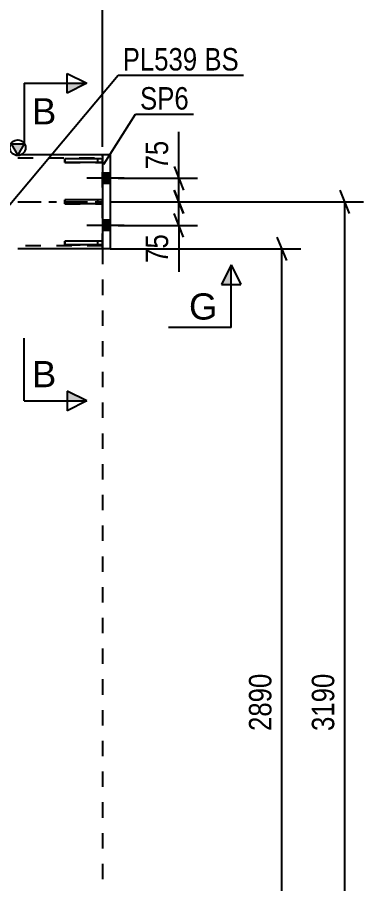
# Model space of a CAD drawing. Header units: millimetres. Extents: x -89 to 752, y -432 to 162.
# Drawn here: x 587.7 to 631.8, y -86.9 to 23.5 of the extents above; entities that cross this region are included whole.
import ezdxf

# ---------------------------------------------------------------- set-up
doc = ezdxf.new("R2010")
doc.units = ezdxf.units.MM
doc.linetypes.add('DXK_LINE_DOT2', pattern=[3.9198, 1.9599, -1.9599])
doc.linetypes.add('DXK_LINE_DOT3', pattern=[5.9187, 2.979, -0.9799, 0.9799, -0.9799])
doc.styles.add('Arial', font='ARIAL.TTF', dxfattribs={"height": 0.2})
doc.styles.add('Arial Narrow', font='ARIALN.TTF', dxfattribs={"height": 0.2})

# ---------------------------------------------------------------- blocks, each defined once
blk = doc.blocks.new('Part-761544115-1865 - 1657')
at = {"color": 7, "linetype": 'DXK_LINE_DOT2'}
for p, q in [((598.54, -5.02), (593.74, -5.02)), ((593.74, -5.02), (593.74, -5.5)), ((593.74, -5.5), (598.54, -5.5)), ((597.94, -5.5), (597.94, -5.02)), ((598.54, -5.5), (598.54, -5.02))]:
    blk.add_line(p, q, dxfattribs=at)
blk = doc.blocks.new('Part-761544115-1838 - 1657')
at = {"linetype": 'Continuous'}
blk.add_hatch(color=2, dxfattribs=at).paths.add_polyline_path([(587.74, 6), (586.94, 7.4), (588.54, 7.4)])
at = {"color": 2, "linetype": 'Continuous'}
for p, q in [((587.74, 6), (586.94, 7.4)), ((586.94, 7.4), (588.54, 7.4)), ((588.54, 7.4), (587.74, 6)), ((598.54, 6), (587.74, 6)), ((598.54, -6), (587.74, -6))]:
    blk.add_line(p, q, dxfattribs=at)
at = {"color": 7, "linetype": 'DXK_LINE_DOT2'}
for p, q in [((587.74, 5.6), (598.54, 5.6)), ((598.54, -6), (598.54, 6)), ((598.54, -5.6), (587.74, -5.6)), ((598.54, -6), (587.74, -6))]:
    blk.add_line(p, q, dxfattribs=at)
at = {"color": 7, "linetype": 'DXK_LINE_DOT3'}
blk.add_line((587.74, 0), (598.54, 0), dxfattribs=at)
at = {"color": 2, "linetype": 'Continuous'}
blk.add_circle((587.74, 6.9), 1, dxfattribs=at)
blk = doc.blocks.new('Part-761544115-1870 - 1657')
at = {"color": 2, "linetype": 'Continuous'}
for p, q in [((593.74, -5.5), (593.74, -5.02)), ((598.54, -5.02), (593.74, -5.02)), ((598.54, -5.5), (593.74, -5.5)), ((598.54, -5.5), (598.54, -5.02))]:
    blk.add_line(p, q, dxfattribs=at)
at = {"color": 7, "linetype": 'DXK_LINE_DOT2'}
for p, q in [((597.94, -5.5), (597.94, -5.02)), ((598.54, -5.02), (598.54, -5.02)), ((598.54, -5.02), (598.54, -5.02)), ((598.54, -5.5), (598.54, -5.5)), ((598.54, -5.5), (598.54, -5.5))]:
    blk.add_line(p, q, dxfattribs=at)
blk = doc.blocks.new('Bolt-761544115-1822 - 1657')
at = {"linetype": 'Continuous'}
for points in [[(598.54, 3.66), (598.54, 2.34), (599.54, 2.34), (599.54, 3.66)], [(598.54, 3.66), (598.54, 2.34), (599.54, 2.34), (599.54, 3.66)], [(598.54, -2.34), (598.54, -3.66), (599.54, -3.66), (599.54, -2.34)], [(598.54, -2.34), (598.54, -3.66), (599.54, -3.66), (599.54, -2.34)]]:
    blk.add_hatch(color=1, dxfattribs=at).paths.add_polyline_path(points)
at = {"color": 1, "linetype": 'Continuous'}
for p, q in [((599.54, 3.66), (598.54, 3.66)), ((599.54, 3.66), (598.54, 3.66)), ((601.3, 3), (596.54, 3)), ((601.3, 3), (596.54, 3)), ((599.54, 2.34), (598.54, 2.34)), ((599.54, 2.34), (598.54, 2.34)), ((601.3, -3), (596.54, -3)), ((601.3, -3), (596.54, -3)), ((599.54, -2.34), (598.54, -2.34)), ((599.54, -2.34), (598.54, -2.34)), ((599.54, -3.66), (598.54, -3.66)), ((599.54, -3.66), (598.54, -3.66))]:
    blk.add_line(p, q, dxfattribs=at)
blk = doc.blocks.new('Part-761544115-1866 - 1657')
at = {"color": 7, "linetype": 'DXK_LINE_DOT2'}
for p, q in [((598.54, 5.5), (593.74, 5.5)), ((593.74, 5.5), (593.74, 5.02)), ((593.74, 5.02), (598.54, 5.02)), ((597.94, 5.02), (597.94, 5.5)), ((598.54, 5.02), (598.54, 5.5))]:
    blk.add_line(p, q, dxfattribs=at)
blk = doc.blocks.new('Part-761544115-1867 - 1657')
at = {"color": 7, "linetype": 'DXK_LINE_DOT2'}
for p, q in [((598.54, 0.24), (593.74, 0.24)), ((593.74, 0.24), (593.74, -0.24)), ((597.94, -0.24), (597.94, 0.24)), ((598.54, -0.24), (598.54, 0.24)), ((593.74, -0.24), (598.54, -0.24))]:
    blk.add_line(p, q, dxfattribs=at)
blk = doc.blocks.new('Part-761544115-1873 - 1657')
at = {"color": 2, "linetype": 'Continuous'}
for p, q in [((593.74, 5.02), (593.74, 5.5)), ((598.54, 5.5), (593.74, 5.5)), ((598.54, 5.02), (593.74, 5.02)), ((598.54, 5.5), (598.54, 5.02))]:
    blk.add_line(p, q, dxfattribs=at)
at = {"color": 7, "linetype": 'DXK_LINE_DOT2'}
for p, q in [((597.94, 5.02), (597.94, 5.5)), ((598.54, 5.5), (598.54, 5.5)), ((598.54, 5.5), (598.54, 5.5)), ((598.54, 5.02), (598.54, 5.02)), ((598.54, 5.02), (598.54, 5.02))]:
    blk.add_line(p, q, dxfattribs=at)
blk = doc.blocks.new('Part-761544115-1874 - 1657')
at = {"color": 2, "linetype": 'Continuous'}
for p, q in [((593.74, -0.24), (593.74, 0.24)), ((598.54, 0.24), (593.74, 0.24)), ((598.54, 0.24), (598.54, -0.24)), ((598.54, -0.24), (593.74, -0.24))]:
    blk.add_line(p, q, dxfattribs=at)
at = {"color": 7, "linetype": 'DXK_LINE_DOT2'}
for p, q in [((597.94, -0.24), (597.94, 0.24)), ((598.54, 0.24), (598.54, 0.24)), ((598.54, 0.24), (598.54, 0.24)), ((598.54, -0.24), (598.54, -0.24)), ((598.54, -0.24), (598.54, -0.24))]:
    blk.add_line(p, q, dxfattribs=at)
blk = doc.blocks.new('Part-761544115-1943 - 1657')
at = {"color": 2, "linetype": 'Continuous'}
for p, q in [((599.54, 6), (598.54, 6)), ((598.54, 6), (598.54, -6)), ((599.54, 6), (599.54, -6)), ((599.54, -6), (598.54, -6))]:
    blk.add_line(p, q, dxfattribs=at)
blk = doc.blocks.new('Line-761544115-3421 - 1657')
at = {"color": 1, "linetype": 'DXK_LINE_DOT2'}
blk.add_line((598.54, -6), (598.54, -116.8), dxfattribs=at)
blk = doc.blocks.new('StraightDimension-761544115-2559 - 1657')
at = {"color": 7, "linetype": 'Continuous'}
for p, q in [((630.03, -1.5), (628.83, 1.5)), ((600.54, 0), (631.83, 0)), ((629.43, -127.6), (629.43, 0)), ((628.83, -126.1), (630.03, -129.1)), ((600.54, -127.6), (631.83, -127.6))]:
    blk.add_line(p, q, dxfattribs=at)
at = {"color": 0}
blk.add_wipeout([(628.68, -59.54), (624.48, -59.54), (624.48, -68.06), (628.68, -68.06)], dxfattribs=at)
at = {"color": 3, "style": 'Arial Narrow'}
blk.add_text('3190', height=2.863, rotation=90.0002, dxfattribs=at).set_placement((628.08, -67.46))
blk = doc.blocks.new('StraightDimension-761544115-3172 - 1657')
at = {"color": 7, "linetype": 'Continuous'}
for p, q in [((608.26, 3), (608.26, 8.91)), ((608.26, 3), (608.26, 8.91)), ((607.66, 4.5), (608.86, 1.5)), ((600.54, 3), (610.66, 3)), ((608.26, 0), (608.26, 3)), ((608.86, -1.5), (607.66, 1.5)), ((599.54, 0), (610.66, 0))]:
    blk.add_line(p, q, dxfattribs=at)
at = {"color": 0}
blk.add_wipeout([(607.51, 8.38), (603.31, 8.38), (603.31, 3.52), (607.51, 3.52)], dxfattribs=at)
at = {"color": 3, "style": 'Arial Narrow'}
blk.add_text('75', height=2.863, rotation=90.0002, dxfattribs=at).set_placement((606.91, 4.13))
blk = doc.blocks.new('StraightDimension-761544115-3185 - 1657')
at = {"color": 7, "linetype": 'Continuous'}
for p, q in [((607.66, 1.5), (608.86, -1.5)), ((599.54, 0), (610.66, 0)), ((608.26, -3), (608.26, 0)), ((608.86, -4.5), (607.66, -1.5)), ((600.54, -3), (610.66, -3)), ((608.26, -3), (608.26, -8.91)), ((608.26, -3), (608.26, -8.91))]:
    blk.add_line(p, q, dxfattribs=at)
at = {"color": 0}
blk.add_wipeout([(607.51, -3.53), (603.31, -3.53), (603.31, -8.38), (607.51, -8.38)], dxfattribs=at)
at = {"color": 3, "style": 'Arial Narrow'}
blk.add_text('75', height=2.863, rotation=90.0002, dxfattribs=at).set_placement((606.91, -7.78))
blk = doc.blocks.new('StraightDimension-761544115-3292 - 1657')
at = {"color": 7, "linetype": 'Continuous'}
for p, q in [((622.02, -7.5), (620.82, -4.5)), ((599.54, -6), (623.82, -6)), ((621.42, -121.6), (621.42, -6)), ((620.82, -120.1), (622.02, -123.1)), ((599.54, -121.6), (623.82, -121.6))]:
    blk.add_line(p, q, dxfattribs=at)
at = {"color": 0}
blk.add_wipeout([(620.67, -59.54), (616.47, -59.54), (616.47, -68.06), (620.67, -68.06)], dxfattribs=at)
at = {"color": 3, "style": 'Arial Narrow'}
blk.add_text('2890', height=2.863, rotation=90.0002, dxfattribs=at).set_placement((620.07, -67.46))
blk = doc.blocks.new('StraightDimension-761544115-9076 - 1657')
at = {"color": 7, "linetype": 'Continuous'}
for p, q in [((576.36, -5), (576.36, 42.56)), ((598.54, 7), (598.54, 38.06)), ((577.86, 28.22), (574.86, 27.02)), ((576.36, 27.62), (598.54, 27.62)), ((597.04, 27.02), (600.04, 28.22))]:
    blk.add_line(p, q, dxfattribs=at)
at = {"color": 0}
blk.add_wipeout([(591.71, 28.37), (591.71, 32.57), (583.19, 32.57), (583.19, 28.37)], dxfattribs=at)
at = {"color": 3, "style": 'Arial Narrow'}
blk.add_text('2291', height=2.863, dxfattribs=at).set_placement((583.79, 28.97))
at = {"color": 0, "linetype": 'Continuous'}
blk.add_wipeout([(597.94, 38.66), (593.74, 38.66), (593.74, 28.32), (597.94, 28.32)], dxfattribs=at)
at = {"color": 3, "linetype": 'Continuous', "style": 'Arial Narrow'}
blk.add_text('16700', height=2.863, rotation=90.0002, dxfattribs=at).set_placement((597.34, 28.92))
blk = doc.blocks.new('Mark-761544115-1939 - 1657')
at = {"color": 30, "linetype": 'Continuous'}
for p, q in [((598.73, 4.8), (602.73, 11.16)), ((602.73, 11.16), (610.14, 11.16))]:
    blk.add_line(p, q, dxfattribs=at)
at = {"color": 0}
blk.add_wipeout([(609.54, 11.76), (609.54, 14.76), (603.33, 14.76), (603.33, 11.76)], dxfattribs=at)
blk.add_wipeout([(609.54, 11.76), (609.54, 14.76), (603.33, 14.76), (603.33, 11.76)], dxfattribs=at)
at = {"color": 3, "style": 'Arial Narrow'}
blk.add_text('SP6', height=2.863, dxfattribs=at).set_placement((603.33, 11.76))
blk = doc.blocks.new('SectionMark-761544115-3368 - 1657')
at = {"linetype": 'Continuous'}
blk.add_hatch(color=6, dxfattribs=at).paths.add_polyline_path([(614.94, -10.52), (613.69, -10.52), (614.94, -8.02)])
at = {"color": 6, "linetype": 'Continuous'}
for p, q in [((614.94, -8.02), (613.69, -10.52)), ((614.94, -16.02), (614.94, -8.02)), ((614.94, -8.02), (616.19, -10.52)), ((613.69, -10.52), (616.19, -10.52)), ((614.94, -16.02), (606.94, -16.01))]:
    blk.add_line(p, q, dxfattribs=at)
at = {"color": 0, "linetype": 'Continuous'}
blk.add_wipeout([(613.19, -15.02), (613.19, -11.52), (609.56, -11.51), (609.56, -15.01)], dxfattribs=at)
at = {"color": 3, "linetype": 'Continuous', "style": 'Arial'}
blk.add_text('G', height=3.34, rotation=-0.063, dxfattribs=at).set_placement((609.56, -15.01))
blk = doc.blocks.new('SectionMark-761544115-3364 - 1657')
at = {"linetype": 'Continuous'}
for points in [[(594.04, 13.87), (594.04, 15.12), (596.54, 15.12)], [(594.04, -25.39), (594.04, -24.14), (596.54, -25.39)]]:
    blk.add_hatch(color=6, dxfattribs=at).paths.add_polyline_path(points)
at = {"color": 6, "linetype": 'Continuous'}
for p, q in [((594.04, 13.87), (594.04, 16.37)), ((594.04, 16.37), (596.54, 15.12)), ((588.54, 15.12), (588.54, 7.12)), ((588.54, 15.12), (596.54, 15.12)), ((596.54, 15.12), (594.04, 13.87)), ((588.54, -25.39), (588.54, -17.39)), ((596.54, -25.39), (594.04, -24.14)), ((594.04, -24.14), (594.04, -26.64)), ((588.54, -25.39), (596.54, -25.39)), ((596.54, -25.39), (594.04, -26.64))]:
    blk.add_line(p, q, dxfattribs=at)
at = {"color": 0, "linetype": 'Continuous'}
for points in [[(592.65, 9.87), (592.65, 13.37), (589.54, 13.37), (589.54, 9.87)], [(592.65, -23.64), (592.65, -20.14), (589.54, -20.14), (589.54, -23.64)]]:
    blk.add_wipeout(points, dxfattribs=at)
at = {"color": 3, "linetype": 'Continuous', "style": 'Arial'}
for p in [(589.54, 9.87), (589.54, -23.64)]:
    blk.add_text('B', height=3.34, dxfattribs=at).set_placement(p)
blk = doc.blocks.new('MarkSet-761544115-3482 - 1657')
at = {"color": 30, "linetype": 'Continuous'}
for p, q in [((581.46, -6.61), (600.52, 16.14)), ((600.52, 16.14), (616.51, 16.14))]:
    blk.add_line(p, q, dxfattribs=at)
at = {"color": 0}
for points in [[(610.63, 16.74), (610.63, 19.74), (601.12, 19.74), (601.12, 16.74)], [(615.91, 16.74), (615.91, 19.74), (611.53, 19.74), (611.53, 16.74)]]:
    blk.add_wipeout(points, dxfattribs=at)
for points in [[(610.63, 16.74), (610.63, 19.74), (601.12, 19.74), (601.12, 16.74)], [(615.91, 16.74), (615.91, 19.74), (611.53, 19.74), (611.53, 16.74)]]:
    blk.add_wipeout(points, dxfattribs=at)
at = {"color": 3, "style": 'Arial Narrow'}
for s, p in [('PL539', (601.12, 16.74)), ('BS', (611.53, 16.74))]:
    blk.add_text(s, height=2.863, dxfattribs=at).set_placement(p)

msp = doc.modelspace()

# ---------------------------------------------------------------- block references
for name in ['Part-761544115-1838 - 1657', 'Part-761544115-1943 - 1657', 'Part-761544115-1866 - 1657', 'Part-761544115-1873 - 1657', 'Bolt-761544115-1822 - 1657', 'Part-761544115-1867 - 1657', 'Part-761544115-1874 - 1657', 'Part-761544115-1865 - 1657', 'Part-761544115-1870 - 1657', 'Line-761544115-3421 - 1657']:
    msp.add_blockref(name, (0, 0))

# ---------------------------------------------------------------- next in the draw order: block references
msp.add_blockref('StraightDimension-761544115-2559 - 1657', (0, 0))

# ---------------------------------------------------------------- next in the draw order: block references
msp.add_blockref('StraightDimension-761544115-3172 - 1657', (0, 0))

# ---------------------------------------------------------------- next in the draw order: block references
msp.add_blockref('StraightDimension-761544115-3185 - 1657', (0, 0))

# ---------------------------------------------------------------- next in the draw order: block references
msp.add_blockref('StraightDimension-761544115-3292 - 1657', (0, 0))

# ---------------------------------------------------------------- next in the draw order: block references
for name in ['StraightDimension-761544115-9076 - 1657', 'SectionMark-761544115-3368 - 1657']:
    msp.add_blockref(name, (0, 0))

# ---------------------------------------------------------------- next in the draw order: block references
for name in ['SectionMark-761544115-3364 - 1657', 'Mark-761544115-1939 - 1657']:
    msp.add_blockref(name, (0, 0))

# ---------------------------------------------------------------- next in the draw order: block references
msp.add_blockref('MarkSet-761544115-3482 - 1657', (0, 0))

doc.saveas('drawing.dxf')
